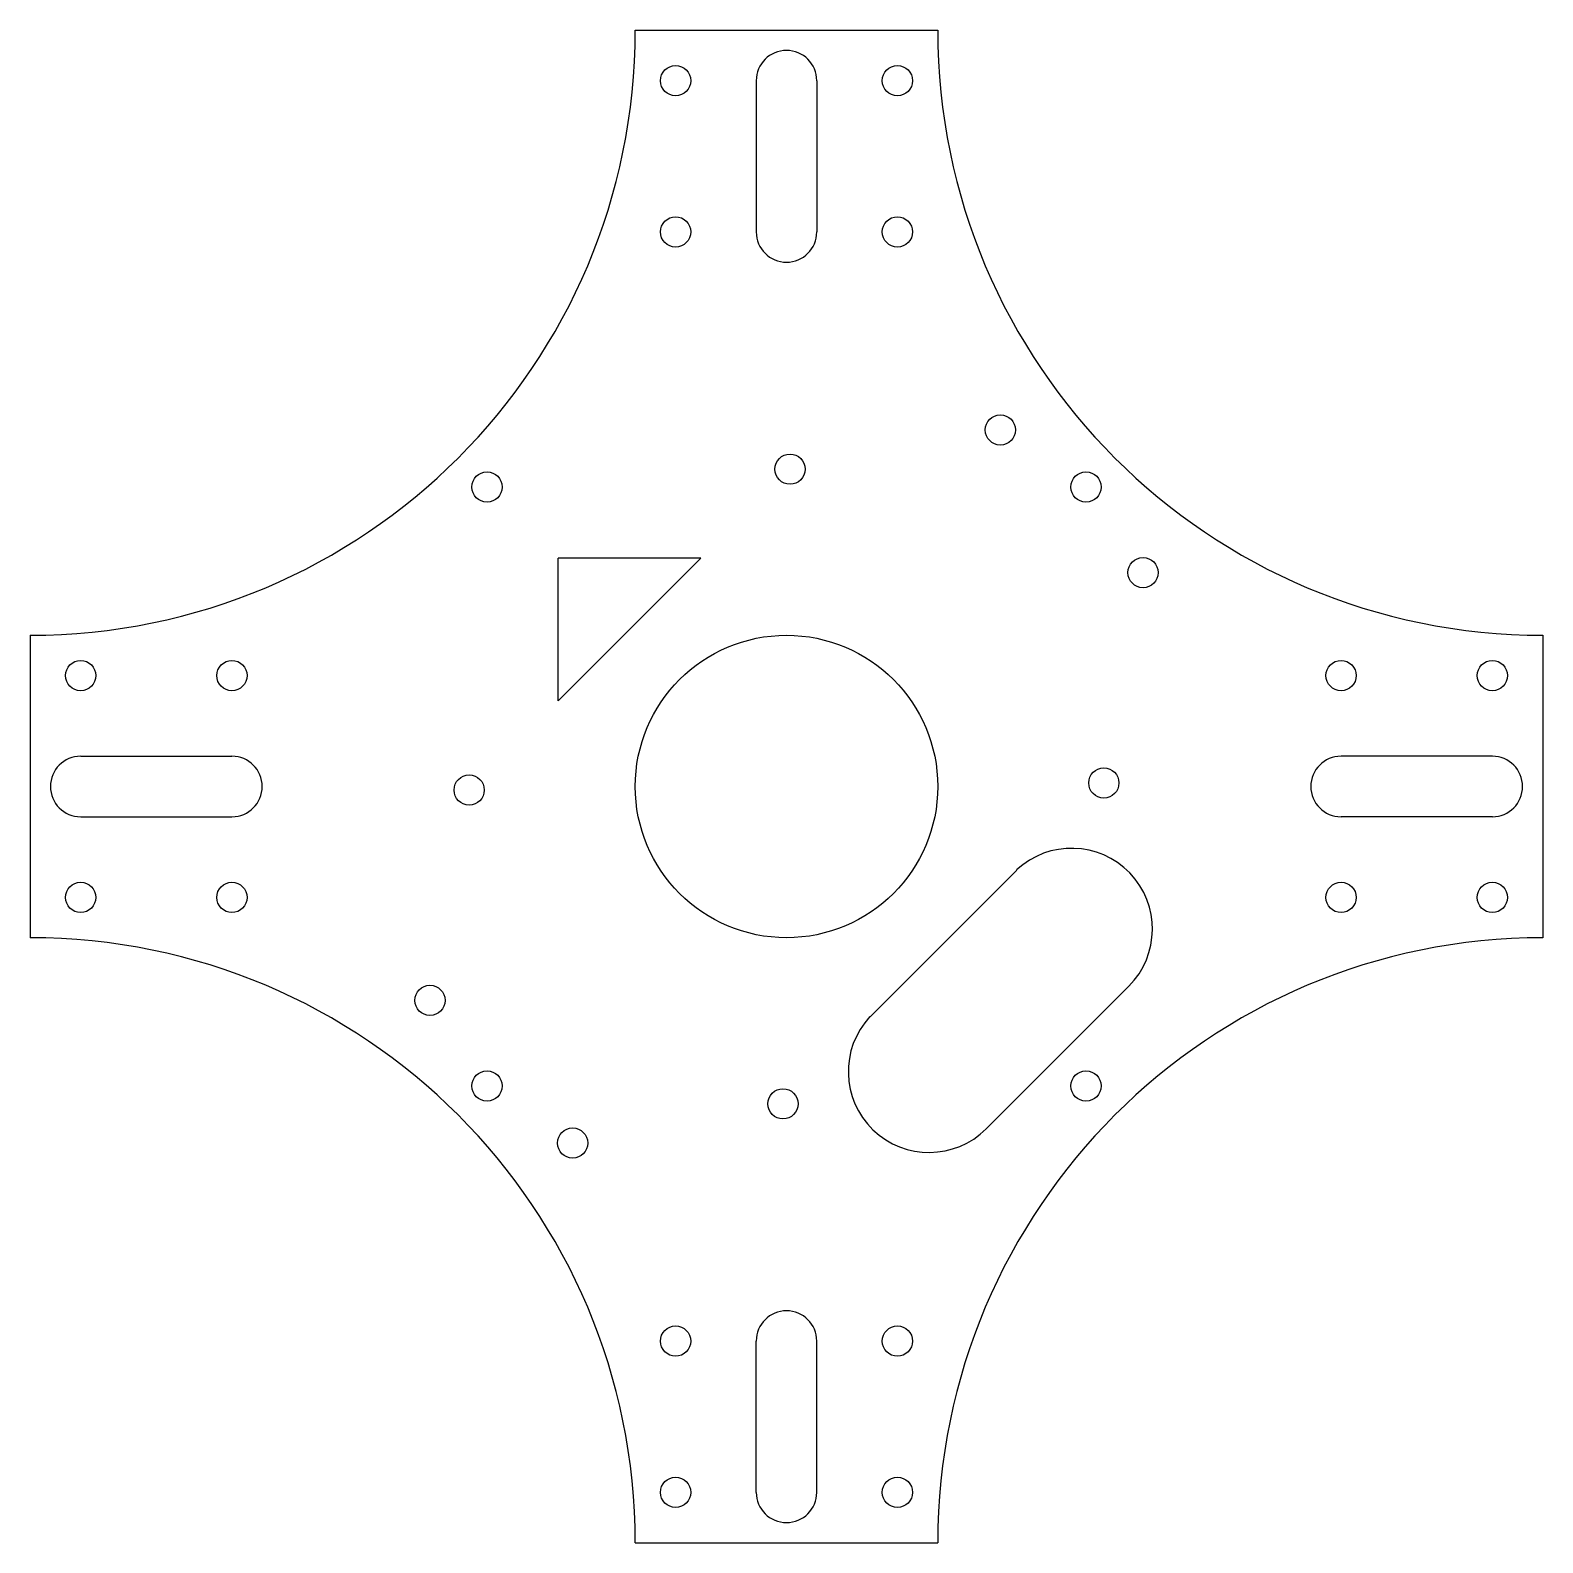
# Model space of a CAD drawing. Header units: millimetres. Extents: x -75 to 75, y -75 to 75.
import ezdxf

# ---------------------------------------------------------------- set-up
doc = ezdxf.new("R2010")
doc.units = ezdxf.units.MM

msp = doc.modelspace()

# ---------------------------------------------------------------- linework, layer by layer
at = {"color": 7, "linetype": 'Continuous', "lineweight": 25}
for p, q in [((-15, 75), (15, 75)), ((-3, 70), (-3, 55)), ((3, 70), (3, 55)), ((-8.49, 22.63), (-22.63, 8.49)), ((-22.63, 8.49), (-22.63, 22.63)), ((-8.49, 22.63), (-22.63, 22.63)), ((-75, 15), (-75, -15)), ((75, 15), (75, -15)), ((-70, 3), (-55, 3)), ((70, 3), (55, 3)), ((-70, -3), (-55, -3)), ((70, -3), (55, -3)), ((22.83, -8.29), (8.29, -22.83)), ((19.8, -33.94), (33.94, -19.8)), ((-3, -70), (-3, -55)), ((3, -70), (3, -55)), ((-15, -75), (15, -75))]:
    msp.add_line(p, q, dxfattribs=at)
for centre, radius in [((-11, 70), 1.5), ((11, 70), 1.5), ((-11, 55), 1.5), ((11, 55), 1.5), ((21.21, 35.36), 1.5), ((0.35, 31.47), 1.5), ((-29.7, 29.7), 1.5), ((29.7, 29.7), 1.5), ((35.36, 21.21), 1.5), ((0, 0), 15), ((-70, 11), 1.5), ((-55, 11), 1.5), ((55, 11), 1.5), ((70, 11), 1.5), ((31.47, 0.35), 1.5), ((-31.47, -0.35), 1.5), ((-70, -11), 1.5), ((-55, -11), 1.5), ((55, -11), 1.5), ((70, -11), 1.5), ((-35.36, -21.21), 1.5), ((-29.7, -29.7), 1.5), ((29.7, -29.7), 1.5), ((-0.35, -31.47), 1.5), ((-21.21, -35.36), 1.5), ((-11, -55), 1.5), ((11, -55), 1.5), ((-11, -70), 1.5), ((11, -70), 1.5)]:
    msp.add_circle(centre, radius, dxfattribs=at)
for centre, radius, start, end in [((-75, 75), 60, 270, 0), ((75, 75), 60, 180, 270), ((0, 70), 3, 0, 180), ((0, 55), 3, 180, 0), ((-70, 0), 3, 90, 270), ((-55, 0), 3, 270, 90), ((55, 0), 3, 90, 270), ((70, 0), 3, 270, 90), ((28.28, -14.14), 8.01, 315, 132.9726), ((-75, -75), 60, 0, 90), ((75, -75), 60, 90, 180), ((14.14, -28.28), 8.01, 137.0274, 315), ((0, -55), 3, 0, 180), ((0, -70), 3, 180, 0)]:
    msp.add_arc(centre, radius, start, end, dxfattribs=at)

doc.saveas('drawing.dxf')
